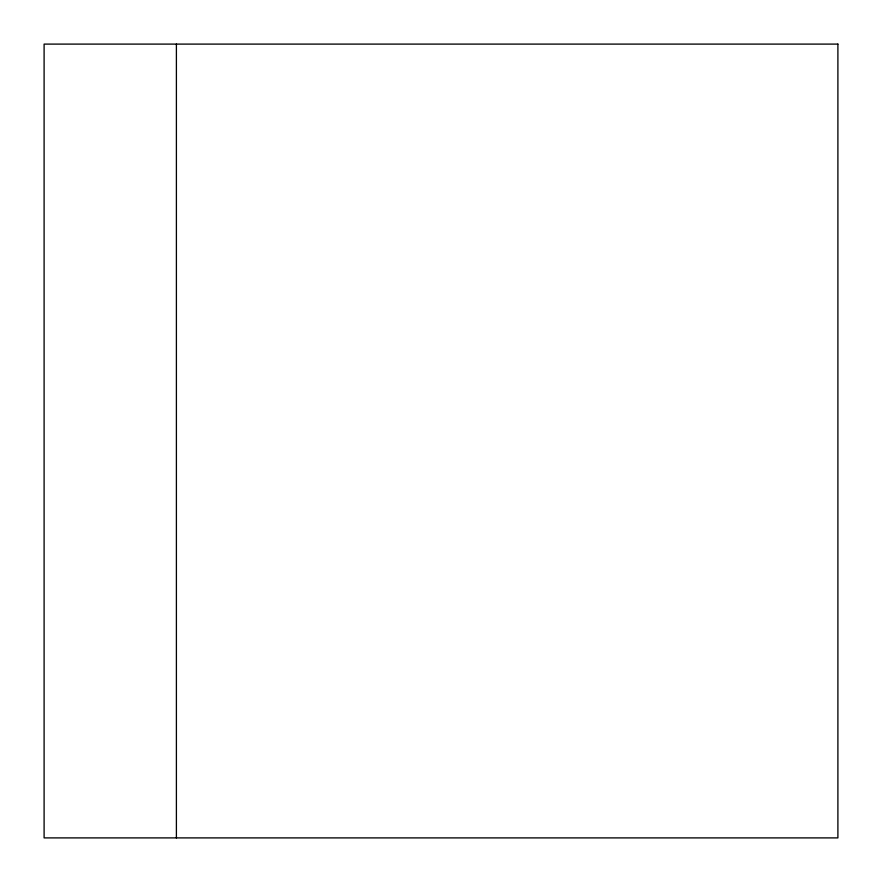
<?xml version="1.0" encoding="UTF-8"?>
<svg xmlns="http://www.w3.org/2000/svg" width="882" height="882" viewBox="0 0 882 882"><rect width="100%" height="100%" fill="white"/><g stroke="black" fill="none" stroke-linecap="round" stroke-linejoin="round"><path stroke-width="1.32" d="M176.4 44.1L176.4 837.9M837.9 44.1L44.1 44.1L44.1 837.9L837.9 837.9L837.9 44.1"/></g></svg>
